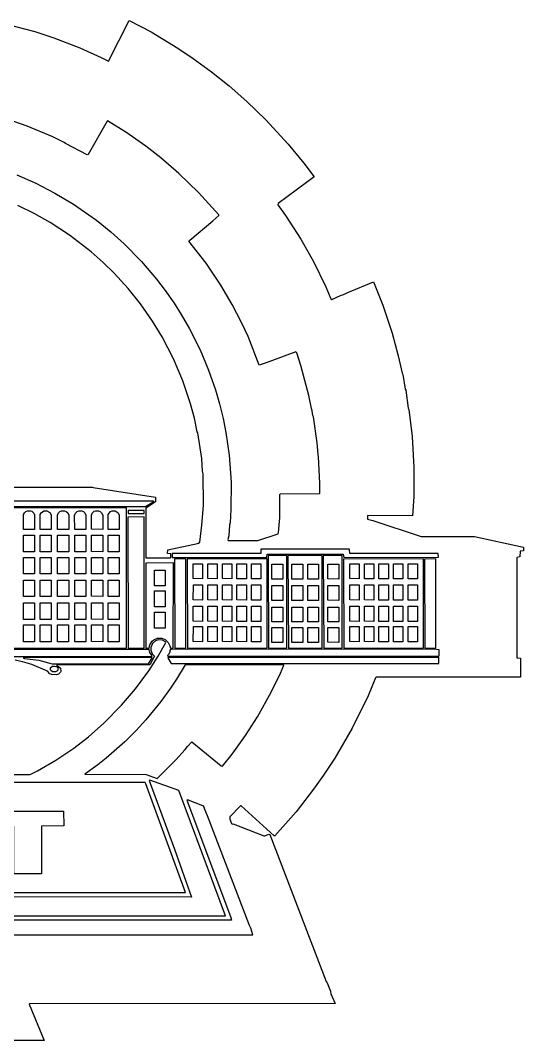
# Model space of a CAD drawing. Extents: x -73 to 20, y -113 to 55.
# Drawn here: x -17.6 to 19.9, y -112.7 to -36.6 of the extents above; entities that cross this region are included whole.
import ezdxf

# ---------------------------------------------------------------- set-up
doc = ezdxf.new("R2010")
doc.units = 0
doc.layers.add('layer1', color=2, linetype='Continuous')

msp = doc.modelspace()

# ---------------------------------------------------------------- linework, layer by layer
for points in [[(-17.879791, -48.129484), (-16.480669, -48.746744), (-15.040395, -49.487456), (-13.661848, -50.310469), (-11.954096, -51.503838), (-10.884179, -52.368002), (-9.875988, -53.273317), (-8.579742, -54.590138), (-7.468674, -55.886384), (-6.810264, -56.750548), (-6.151853, -57.697013), (-5.616894, -58.540601), (-4.999635, -59.610518), (-4.217772, -61.174243), (-3.579937, -62.676243), (-3.065554, -64.157666), (-2.756924, -65.207008), (-2.489444, -66.297501), (-2.283691, -67.326267), (-2.036787, -69.013444), (-1.89276, -71.029826), (-1.913335, -73.087359), (-1.975061, -74.074975), (-2.016212, -74.219003), (-2.077938, -75.042016), (-2.139664, -75.309495), (-2.119088, -75.391796), (0.103047, -75.391796), (1.605046, -74.897988), (1.646197, -74.795112), (1.728498, -73.704619), (1.749074, -71.955716), (1.790224, -71.914566), (4.732496, -71.89399), (4.732496, -71.112128), (4.62962, -69.136896), (4.588469, -68.972293), (4.526743, -68.10813), (4.238689, -66.153473), (4.197538, -66.071172), (4.156387, -65.721391), (4.094661, -65.536213), (3.909483, -64.569173), (3.312799, -62.347037), (3.004169, -61.400572), (2.942443, -61.318271), (0.720307, -62.141284), (0.185349, -62.305887), (-0.637665, -60.166052), (-1.110897, -59.137286), (-1.810458, -57.779314), (-2.654047, -56.339041), (-3.765115, -54.693015), (-5.040785, -53.067563), (-4.979059, -52.985262), (-3.250731, -51.544989), (-2.81865, -51.154058), (-2.81865, -51.112907), (-4.320649, -49.446305), (-5.802072, -48.006032), (-7.139469, -46.853814), (-8.250537, -45.98965), (-9.752536, -44.940308), (-11.110507, -44.09672), (-11.151658, -44.117295), (-12.571356, -46.60691), (-12.633082, -46.627485), (-14.258533, -45.783897), (-14.36141, -45.701595), (-15.204998, -45.290089), (-17.118504, -44.487651), (-18.599928, -43.973268)], [(-23.1265, -71.400182), (-12.242151, -71.400182), (-12.180425, -71.441333), (-7.5304, -72.16147), (-7.5304, -72.51125), (-8.271112, -72.963907), (-8.250537, -76.688042), (-6.439908, -76.688042), (-6.398757, -76.646891), (-6.398757, -76.379412), (-6.645661, -76.358837), (-6.625086, -76.070782), (-4.40295, -75.618125), (-4.320649, -75.59755), (-4.238347, -75.515248), (-4.073745, -74.239578), (-3.970868, -72.778729), (-3.991443, -70.412567), (-4.032594, -70.227389), (-4.09432, -69.260348), (-4.382375, -67.367418), (-4.423525, -67.285116), (-4.629279, -66.25635), (-4.917333, -65.186433), (-5.493442, -63.47868), (-6.193004, -61.832654), (-7.036592, -60.207203), (-7.756729, -59.034409), (-8.662043, -57.738163), (-9.587933, -56.585945), (-10.6167, -55.454302), (-11.439713, -54.651864), (-12.345027, -53.849426), (-13.949903, -52.614906), (-15.410751, -51.668441), (-16.583545, -51.01003), (-17.818065, -50.413346)], [(-24.793102, -92.839676), (-16.892175, -92.839676), (-16.357217, -92.572197), (-14.978669, -91.769759), (-13.641273, -90.864444), (-12.550781, -90.020856), (-11.398562, -89.012665), (-10.081741, -87.675268), (-9.032399, -86.440748), (-8.044783, -85.103352), (-7.345222, -84.01286), (-6.769113, -83.004668), (-6.789688, -82.942942), (-7.016017, -82.81949), (-7.345222, -82.798915), (-7.550975, -82.881216), (-7.756729, -83.066394), (-7.880181, -83.354449), (-7.880181, -83.560202), (-7.777304, -83.827682), (-7.612701, -84.01286), (-7.962482, -84.67127), (-14.896368, -84.67127), (-14.896368, -84.732996), (-14.772916, -84.774147), (-14.628889, -84.918174), (-14.608314, -85.144503), (-14.628889, -85.206229), (-14.772916, -85.350256), (-14.937519, -85.411982), (-15.307875, -85.391407), (-15.431327, -85.329681), (-15.595929, -85.123927), (-16.768723, -84.630119), (-17.468284, -84.424366), (-18.003243, -84.32149)], [(-25.554389, -101.645917), (-5.308264, -101.625342), (-8.250537, -93.539237), (-8.312263, -93.436361), (-24.690225, -93.436361)], [(-22.797295, -103.374245), (-2.324842, -103.374245), (-5.802072, -94.033045), (-7.962482, -93.271758), (-8.024208, -93.292333), (-6.131278, -98.41559), (-4.855607, -101.975123), (-25.01943, -101.954547)], [(-20.842638, -104.793943), (-0.267309, -104.793943), (-0.431911, -104.300135), (-0.534788, -104.094381), (-3.662238, -95.925976), (-3.867991, -95.452743), (-3.929717, -95.226414), (-4.012019, -95.164688), (-5.143662, -94.732606), (-5.205388, -94.753182), (-1.954486, -103.415396), (-1.872184, -103.70345), (-22.303487, -103.70345)]]:
    msp.add_lwpolyline(points)
for points in [[(-7.674427, -72.4701), (-7.695003, -72.449524), (-23.105925, -72.449524), (-23.147075, -72.490675), (-23.147075, -72.81988), (-23.105925, -72.861031), (-8.291687, -72.861031), (-7.674427, -72.4701)], [(-9.711385, -72.963907), (-9.73196, -72.943332), (-23.105925, -72.943332), (-23.147075, -72.984483), (-23.147075, -78.745575), (-23.085349, -78.786726), (-20.369406, -78.786726), (-20.369406, -79.115931), (-20.678036, -79.157082), (-20.678036, -79.897794), (-20.389981, -79.918369), (-20.30768, -80.206424), (-20.513433, -80.432752), (-20.492858, -80.700231), (-20.678036, -80.741382), (-20.657461, -83.416175), (-9.711385, -83.416175), (-9.711385, -72.963907)], [(-17.097928, -73.169661), (-16.8716, -73.169661), (-16.768723, -73.210811), (-16.624696, -73.354839), (-16.56297, -73.478291), (-16.56297, -74.568783), (-17.385983, -74.568783), (-17.385983, -73.457715), (-17.324257, -73.334263), (-17.22138, -73.231387), (-17.097928, -73.169661)], [(-15.863409, -73.169661), (-15.63708, -73.169661), (-15.431327, -73.293113), (-15.32845, -73.478291), (-15.32845, -74.568783), (-16.151463, -74.568783), (-16.151463, -73.457715), (-16.069162, -73.313688), (-15.863409, -73.169661)], [(-14.546588, -73.169661), (-14.320259, -73.169661), (-14.196807, -73.231387), (-14.09393, -73.334263), (-14.011629, -73.498866), (-14.011629, -74.568783), (-14.855218, -74.568783), (-14.855218, -73.498866), (-14.772916, -73.334263), (-14.67004, -73.231387), (-14.546588, -73.169661)], [(-13.270917, -73.169661), (-13.044588, -73.169661), (-12.921137, -73.231387), (-12.81826, -73.334263), (-12.735959, -73.498866), (-12.735959, -74.568783), (-13.558972, -74.568783), (-13.579547, -73.519441), (-13.517821, -73.354839), (-13.394369, -73.231387), (-13.270917, -73.169661)], [(-12.015822, -73.169661), (-11.789493, -73.169661), (-11.666041, -73.231387), (-11.563165, -73.334263), (-11.480863, -73.498866), (-11.480863, -74.568783), (-12.324452, -74.548208), (-12.324452, -73.498866), (-12.262726, -73.354839), (-12.118699, -73.210811), (-12.015822, -73.169661)], [(-10.781302, -73.169661), (-10.554974, -73.169661), (-10.328645, -73.334263), (-10.246344, -73.498866), (-10.246344, -74.568783), (-11.069357, -74.568783), (-11.069357, -73.43714), (-10.904754, -73.231387), (-10.781302, -73.169661)], [(-8.373989, -73.642893), (-8.394564, -73.622318), (-9.608508, -73.642893), (-9.587933, -83.416175), (-8.373989, -83.3956), (-8.373989, -73.642893)], [(-8.373989, -73.169661), (-8.394564, -73.149085), (-9.587933, -73.149085), (-9.587933, -73.375414), (-8.394564, -73.375414), (-8.373989, -73.169661)], [(-17.385983, -75.000865), (-16.56297, -75.000865), (-16.56297, -76.235385), (-17.385983, -76.235385), (-17.385983, -75.000865)], [(-16.151463, -75.000865), (-15.32845, -75.000865), (-15.32845, -76.235385), (-16.151463, -76.235385), (-16.151463, -75.000865)], [(-14.855218, -75.000865), (-14.011629, -75.000865), (-14.011629, -76.235385), (-14.855218, -76.235385), (-14.855218, -75.000865)], [(-13.558972, -75.000865), (-12.735959, -75.000865), (-12.735959, -76.235385), (-13.558972, -76.235385), (-13.558972, -75.000865)], [(-12.303877, -75.000865), (-11.480863, -75.000865), (-11.480863, -76.235385), (-12.324452, -76.21481), (-12.303877, -75.000865)], [(-11.069357, -75.000865), (-10.246344, -75.000865), (-10.246344, -76.235385), (-11.069357, -76.235385), (-11.069357, -75.000865)], [(6.934057, -76.050207), (6.913481, -76.029632), (0.329376, -76.029632), (0.308801, -76.358837), (-6.29588, -76.358837), (-6.29588, -76.646891), (0.761458, -76.646891), (0.802608, -76.399988), (6.460824, -76.399988), (6.501975, -76.646891), (13.579888, -76.626316), (13.559313, -76.358837), (6.954632, -76.358837), (6.934057, -76.050207)], [(-17.385983, -76.646891), (-16.56297, -76.646891), (-16.56297, -77.881411), (-17.385983, -77.881411), (-17.385983, -76.646891)], [(-16.151463, -76.646891), (-15.32845, -76.646891), (-15.32845, -77.881411), (-16.151463, -77.881411), (-16.151463, -76.646891)], [(-14.855218, -76.646891), (-14.011629, -76.646891), (-14.011629, -77.881411), (-14.855218, -77.881411), (-14.855218, -76.646891)], [(-13.558972, -76.646891), (-12.735959, -76.646891), (-12.735959, -77.881411), (-13.558972, -77.881411), (-13.558972, -76.646891)], [(-12.303877, -76.646891), (-11.480863, -76.646891), (-11.480863, -77.881411), (-12.324452, -77.860836), (-12.303877, -76.646891)], [(-11.069357, -76.646891), (-10.246344, -76.646891), (-10.246344, -77.881411), (-11.069357, -77.881411), (-11.069357, -76.646891)], [(-5.267114, -76.770343), (-5.287689, -76.749768), (-6.110702, -76.770343), (-6.090127, -83.416175), (-5.267114, -83.3956), (-5.267114, -76.770343)], [(0.782033, -76.770343), (0.761458, -76.749768), (-5.184812, -76.770343), (-5.164237, -83.416175), (0.782033, -83.3956), (0.782033, -76.770343)], [(2.263457, -76.52344), (2.242882, -76.502864), (0.864334, -76.52344), (0.88491, -83.416175), (2.263457, -83.3956), (2.263457, -76.52344)], [(4.897099, -76.52344), (4.876524, -76.502864), (2.345758, -76.52344), (2.386909, -83.416175), (4.897099, -83.3956), (4.897099, -76.52344)], [(6.399098, -76.52344), (6.378523, -76.502864), (4.9794, -76.52344), (5.020551, -83.416175), (6.357948, -83.416175), (6.399098, -83.375024), (6.399098, -76.52344)], [(12.448245, -76.770343), (12.42767, -76.749768), (6.4814, -76.770343), (6.501975, -83.416175), (12.448245, -83.3956), (12.448245, -76.770343)], [(13.374135, -76.770343), (13.35356, -76.749768), (12.530547, -76.770343), (12.551122, -83.416175), (13.374135, -83.3956), (13.374135, -76.770343)], [(-6.193004, -77.078973), (-6.213579, -77.058398), (-8.271112, -77.078973), (-8.250537, -83.416175), (-8.024208, -83.416175), (-7.962482, -83.169271), (-7.797879, -82.901792), (-7.674427, -82.798915), (-7.386373, -82.675463), (-7.077743, -82.675463), (-6.810264, -82.77834), (-6.583935, -82.984093), (-6.460483, -83.251572), (-6.419332, -83.416175), (-6.213579, -83.3956), (-6.193004, -77.078973)], [(-7.612701, -77.593357), (-6.810264, -77.593357), (-6.810264, -78.76615), (-7.612701, -78.76615), (-7.612701, -77.593357)], [(-4.732155, -77.120124), (-4.032594, -77.120124), (-4.032594, -78.251767), (-4.732155, -78.231192), (-4.732155, -77.120124)], [(-3.641663, -77.120124), (-2.942102, -77.120124), (-2.942102, -78.251767), (-3.641663, -78.231192), (-3.641663, -77.120124)], [(-2.55117, -77.120124), (-1.851609, -77.120124), (-1.851609, -78.251767), (-2.55117, -78.231192), (-2.55117, -77.120124)], [(-1.460678, -77.120124), (-0.761117, -77.120124), (-0.761117, -78.251767), (-1.460678, -78.251767), (-1.460678, -77.120124)], [(-0.370185, -77.120124), (0.329376, -77.120124), (0.329376, -78.251767), (-0.370185, -78.251767), (-0.370185, -77.120124)], [(1.152389, -77.161275), (1.954827, -77.161275), (1.954827, -78.272343), (1.152389, -78.272343), (1.152389, -77.161275)], [(2.633813, -77.161275), (3.456826, -77.161275), (3.456826, -78.272343), (2.633813, -78.272343), (2.633813, -77.161275)], [(3.827182, -77.161275), (4.62962, -77.161275), (4.62962, -78.272343), (3.827182, -78.272343), (3.827182, -77.161275)], [(5.308606, -77.161275), (6.131619, -77.161275), (6.131619, -78.272343), (5.308606, -78.251767), (5.308606, -77.161275)], [(6.954632, -77.120124), (7.654193, -77.120124), (7.654193, -78.251767), (6.954632, -78.231192), (6.954632, -77.120124)], [(8.045125, -77.120124), (8.744686, -77.120124), (8.744686, -78.251767), (8.045125, -78.251767), (8.045125, -77.120124)], [(9.135617, -77.120124), (9.835178, -77.120124), (9.835178, -78.251767), (9.135617, -78.251767), (9.135617, -77.120124)], [(10.22611, -77.120124), (10.925671, -77.120124), (10.925671, -78.251767), (10.22611, -78.251767), (10.22611, -77.120124)], [(11.316602, -77.120124), (12.016163, -77.120124), (12.016163, -78.251767), (11.316602, -78.251767), (11.316602, -77.120124)], [(-17.385983, -78.334069), (-16.56297, -78.334069), (-16.56297, -79.568588), (-17.385983, -79.568588), (-17.385983, -78.334069)], [(-16.151463, -78.334069), (-15.32845, -78.334069), (-15.32845, -79.568588), (-16.151463, -79.568588), (-16.151463, -78.334069)], [(-14.855218, -78.334069), (-14.011629, -78.334069), (-14.011629, -79.568588), (-14.855218, -79.568588), (-14.855218, -78.334069)], [(-13.558972, -78.334069), (-12.735959, -78.334069), (-12.735959, -79.568588), (-13.558972, -79.568588), (-13.558972, -78.334069)], [(-12.303877, -78.334069), (-11.480863, -78.334069), (-11.480863, -79.568588), (-12.324452, -79.548013), (-12.303877, -78.334069)], [(-11.069357, -78.334069), (-10.246344, -78.334069), (-10.246344, -79.568588), (-11.069357, -79.568588), (-11.069357, -78.334069)], [(-4.71158, -78.704424), (-4.032594, -78.704424), (-4.032594, -79.836068), (-4.732155, -79.815492), (-4.71158, -78.704424)], [(-3.641663, -78.704424), (-2.942102, -78.704424), (-2.942102, -79.836068), (-3.641663, -79.815492), (-3.641663, -78.704424)], [(-2.55117, -78.704424), (-1.851609, -78.704424), (-1.851609, -79.836068), (-2.55117, -79.815492), (-2.55117, -78.704424)], [(-1.460678, -78.704424), (-0.761117, -78.704424), (-0.761117, -79.836068), (-1.460678, -79.815492), (-1.460678, -78.704424)], [(-0.370185, -78.704424), (0.329376, -78.704424), (0.329376, -79.836068), (-0.370185, -79.836068), (-0.370185, -78.704424)], [(1.152389, -78.745575), (1.954827, -78.745575), (1.954827, -79.856643), (1.152389, -79.856643), (1.152389, -78.745575)], [(2.633813, -78.745575), (3.456826, -78.745575), (3.456826, -79.856643), (2.633813, -79.856643), (2.633813, -78.745575)], [(3.827182, -78.745575), (4.62962, -78.745575), (4.62962, -79.856643), (3.827182, -79.856643), (3.827182, -78.745575)], [(5.329181, -78.745575), (6.131619, -78.745575), (6.131619, -79.856643), (5.308606, -79.836068), (5.329181, -78.745575)], [(6.954632, -78.704424), (7.654193, -78.704424), (7.654193, -79.836068), (6.954632, -79.815492), (6.954632, -78.704424)], [(8.045125, -78.704424), (8.744686, -78.704424), (8.744686, -79.836068), (8.045125, -79.815492), (8.045125, -78.704424)], [(9.135617, -78.704424), (9.835178, -78.704424), (9.835178, -79.836068), (9.135617, -79.836068), (9.135617, -78.704424)], [(10.22611, -78.704424), (10.925671, -78.704424), (10.925671, -79.836068), (10.22611, -79.836068), (10.22611, -78.704424)], [(11.316602, -78.704424), (12.016163, -78.704424), (12.016163, -79.836068), (11.316602, -79.836068), (11.316602, -78.704424)], [(-7.612701, -79.136506), (-6.810264, -79.136506), (-6.810264, -80.329876), (-7.612701, -80.329876), (-7.612701, -79.136506)], [(-17.385983, -80.041821), (-16.56297, -80.041821), (-16.56297, -81.276341), (-17.385983, -81.276341), (-17.385983, -80.041821)], [(-16.151463, -80.041821), (-15.32845, -80.041821), (-15.32845, -81.276341), (-16.151463, -81.276341), (-16.151463, -80.041821)], [(-14.855218, -80.041821), (-14.011629, -80.041821), (-14.011629, -81.276341), (-14.855218, -81.276341), (-14.855218, -80.041821)], [(-13.558972, -80.041821), (-12.735959, -80.041821), (-12.735959, -81.276341), (-13.558972, -81.276341), (-13.558972, -80.041821)], [(-12.303877, -80.041821), (-11.480863, -80.041821), (-11.480863, -81.276341), (-12.324452, -81.255765), (-12.303877, -80.041821)], [(-11.069357, -80.041821), (-10.246344, -80.041821), (-10.246344, -81.276341), (-11.069357, -81.276341), (-11.069357, -80.041821)], [(-4.732155, -80.288725), (-4.032594, -80.288725), (-4.032594, -81.420368), (-4.732155, -81.399793), (-4.732155, -80.288725)], [(-3.641663, -80.288725), (-2.942102, -80.288725), (-2.942102, -81.420368), (-3.641663, -81.399793), (-3.641663, -80.288725)], [(-2.55117, -80.288725), (-1.851609, -80.288725), (-1.851609, -81.420368), (-2.55117, -81.399793), (-2.55117, -80.288725)], [(-1.460678, -80.288725), (-0.761117, -80.288725), (-0.761117, -81.420368), (-1.460678, -81.420368), (-1.460678, -80.288725)], [(-0.370185, -80.288725), (0.329376, -80.288725), (0.329376, -81.420368), (-0.370185, -81.420368), (-0.370185, -80.288725)], [(1.152389, -80.350451), (1.954827, -80.350451), (1.954827, -81.461519), (1.152389, -81.461519), (1.152389, -80.350451)], [(2.633813, -80.350451), (3.456826, -80.350451), (3.456826, -81.461519), (2.633813, -81.440943), (2.633813, -80.350451)], [(3.827182, -80.350451), (4.62962, -80.350451), (4.62962, -81.461519), (3.827182, -81.461519), (3.827182, -80.350451)], [(5.329181, -80.350451), (6.131619, -80.350451), (6.131619, -81.461519), (5.308606, -81.440943), (5.329181, -80.350451)], [(6.954632, -80.288725), (7.654193, -80.288725), (7.654193, -81.420368), (6.954632, -81.399793), (6.954632, -80.288725)], [(8.045125, -80.288725), (8.744686, -80.288725), (8.744686, -81.420368), (8.045125, -81.399793), (8.045125, -80.288725)], [(9.135617, -80.288725), (9.835178, -80.288725), (9.835178, -81.420368), (9.135617, -81.420368), (9.135617, -80.288725)], [(10.22611, -80.288725), (10.925671, -80.288725), (10.925671, -81.420368), (10.22611, -81.420368), (10.22611, -80.288725)], [(11.316602, -80.288725), (12.016163, -80.288725), (12.016163, -81.420368), (11.316602, -81.420368), (11.316602, -80.288725)], [(-7.612701, -80.720807), (-6.810264, -80.720807), (-6.810264, -81.914176), (-7.612701, -81.914176), (-7.612701, -80.720807)], [(-17.385983, -81.687847), (-16.56297, -81.687847), (-16.56297, -82.942942), (-17.385983, -82.942942), (-17.385983, -81.687847)], [(-16.151463, -81.687847), (-15.32845, -81.687847), (-15.32845, -82.942942), (-16.151463, -82.942942), (-16.151463, -81.687847)], [(-14.855218, -81.687847), (-14.032204, -81.687847), (-14.032204, -82.942942), (-14.855218, -82.942942), (-14.855218, -81.687847)], [(-13.558972, -81.687847), (-12.735959, -81.687847), (-12.735959, -82.942942), (-13.558972, -82.942942), (-13.558972, -81.687847)], [(-12.303877, -81.687847), (-11.480863, -81.687847), (-11.480863, -82.942942), (-12.324452, -82.922367), (-12.303877, -81.687847)], [(-11.069357, -81.687847), (-10.246344, -81.687847), (-10.246344, -82.942942), (-11.069357, -82.942942), (-11.069357, -81.687847)], [(-4.71158, -81.811299), (-4.032594, -81.811299), (-4.032594, -82.942942), (-4.732155, -82.922367), (-4.71158, -81.811299)], [(-3.641663, -81.811299), (-2.942102, -81.811299), (-2.942102, -82.942942), (-3.641663, -82.922367), (-3.641663, -81.811299)], [(-2.55117, -81.811299), (-1.851609, -81.811299), (-1.851609, -82.942942), (-2.55117, -82.922367), (-2.55117, -81.811299)], [(-1.460678, -81.811299), (-0.761117, -81.811299), (-0.761117, -82.942942), (-1.460678, -82.922367), (-1.460678, -81.811299)], [(-0.370185, -81.811299), (0.329376, -81.811299), (0.329376, -82.942942), (-0.370185, -82.942942), (-0.370185, -81.811299)], [(1.152389, -81.873025), (1.954827, -81.873025), (1.954827, -82.984093), (1.152389, -82.984093), (1.152389, -81.873025)], [(2.633813, -81.873025), (3.456826, -81.873025), (3.456826, -82.984093), (2.633813, -82.984093), (2.633813, -81.873025)], [(3.827182, -81.873025), (4.62962, -81.873025), (4.62962, -82.984093), (3.827182, -82.984093), (3.827182, -81.873025)], [(5.329181, -81.873025), (6.131619, -81.873025), (6.131619, -82.984093), (5.308606, -82.963518), (5.329181, -81.873025)], [(6.954632, -81.811299), (7.654193, -81.811299), (7.654193, -82.942942), (6.954632, -82.922367), (6.954632, -81.811299)], [(8.045125, -81.811299), (8.744686, -81.811299), (8.744686, -82.942942), (8.045125, -82.922367), (8.045125, -81.811299)], [(9.135617, -81.811299), (9.835178, -81.811299), (9.835178, -82.942942), (9.135617, -82.942942), (9.135617, -81.811299)], [(10.22611, -81.811299), (10.925671, -81.811299), (10.925671, -82.942942), (10.22611, -82.942942), (10.22611, -81.811299)], [(11.316602, -81.811299), (12.016163, -81.811299), (12.016163, -82.942942), (11.316602, -82.942942), (11.316602, -81.811299)], [(-8.003633, -83.539627), (-8.024208, -83.519052), (-20.657461, -83.519052), (-20.657461, -83.724805), (-20.431132, -83.724805), (-20.431132, -83.992284), (-20.389981, -84.033435), (-7.818455, -84.033435), (-7.797879, -83.992284), (-7.962482, -83.74538), (-8.003633, -83.539627)], [(-5.184812, -83.519052), (-5.205388, -83.498476), (-6.419332, -83.519052), (-6.460483, -83.580778), (-6.481058, -83.724805), (-6.56336, -83.889408), (-6.645661, -83.971709), (-6.625086, -84.01286), (13.621039, -83.992284), (13.621039, -83.539627), (13.230108, -83.498476), (-5.184812, -83.519052)], [(-7.797879, -84.136312), (-7.818455, -84.115736), (-17.427134, -84.136312), (-17.303682, -84.177462), (-16.25434, -84.32149), (-15.246149, -84.588969), (-8.065359, -84.588969), (-7.797879, -84.136312)], [(-6.583935, -84.115736), (-6.60451, -84.095161), (-6.625086, -84.136312), (-6.378182, -84.568393), (13.600464, -84.568393), (13.600464, -84.115736), (-6.583935, -84.115736)], [(-15.081546, -84.794722), (-15.102121, -84.774147), (-15.225573, -84.794722), (-15.390176, -84.918174), (-15.390176, -85.000475), (-15.32845, -85.082777), (-15.204998, -85.144503), (-14.978669, -85.144503), (-14.875793, -85.103352), (-14.793492, -85.021051), (-14.793492, -84.918174), (-14.896368, -84.815297), (-15.081546, -84.794722)], [(2.037128, -84.691845), (2.016553, -84.67127), (-5.32884, -84.67127), (-5.966675, -85.720612), (-6.419332, -86.399598), (-7.139469, -87.387214), (-8.271112, -88.765761), (-8.991249, -89.547623), (-9.834837, -90.391212), (-11.233959, -91.625732), (-11.851219, -92.11954), (-12.81826, -92.819101), (-8.229961, -92.839676), (-7.406948, -93.127731), (-6.028401, -91.749184), (-5.32884, -90.967321), (-5.164237, -90.740992), (-4.835032, -90.411787), (-2.633472, -92.201841), (-2.55117, -92.222416), (-1.831034, -91.317102), (-0.822843, -89.917979), (0.061897, -88.539432), (1.090663, -86.708228), (1.790224, -85.28853), (2.037128, -84.691845)], [(-19.752146, -95.576195), (-14.40256, -95.576195), (-14.381985, -96.666687), (-16.048587, -96.687263), (-16.048587, -100.246795), (-18.10612, -100.246795), (-18.10612, -96.687263), (-19.793297, -96.666687), (-19.793297, -95.59677), (-19.752146, -95.576195)]]:
    msp.add_lwpolyline(points, close=True)
at = {"layer": 'layer1'}
msp.add_lwpolyline([(-18.658088, -36.880162), (-16.541513, -37.43838), (-15.12271, -37.903561), (-13.192207, -38.647851), (-11.587332, -39.368882), (-11.052373, -39.647991), (-9.494015, -36.601053), (-7.865881, -37.461639), (-5.865601, -38.67111), (-4.725906, -39.43866), (-3.353621, -40.4388), (-2.051113, -41.485458), (-0.725347, -42.648411), (0.693457, -44.020696), (2.36811, -45.834903), (3.531063, -47.253707), (4.298612, -48.277106), (1.623819, -50.254126), (1.577301, -50.347163), (2.158778, -51.137971), (3.298472, -52.90566), (4.252094, -54.580313), (5.182457, -56.464298), (5.554602, -57.371401), (5.624379, -57.41792), (6.322151, -57.092293), (6.438447, -57.069034), (6.810592, -56.882961), (8.717835, -56.092153), (9.415607, -57.836583), (10.113379, -59.929899), (10.578561, -61.604552), (10.85767, -62.90706), (10.904188, -63.000096), (11.09026, -64.093272), (11.136778, -64.186309), (11.322851, -65.512075), (11.369369, -65.628371), (11.60196, -67.628651), (11.741514, -69.931298), (11.741514, -72.117651), (11.648478, -73.559713), (8.275913, -73.513195), (8.275913, -73.792304), (8.671317, -73.88534), (12.276473, -75.094812), (16.253774, -75.094812), (19.928706, -75.88562), (19.928706, -76.164729), (19.672857, -76.187988), (19.649598, -76.606651), (19.417007, -76.653169), (19.417007, -84.142589), (19.696116, -84.165848), (19.696116, -85.584652), (8.927167, -85.584652), (8.880649, -85.63117), (8.322431, -86.980196), (7.136219, -89.37588), (5.833711, -91.60875), (4.996384, -92.887999), (4.252094, -93.934657), (2.949586, -95.60931), (1.36797, -97.423517), (1.321452, -97.423517), (-1.14401, -95.167388), (-1.190528, -95.167388), (-2.004595, -96.004714), (-1.981336, -96.167528), (-1.865041, -96.493155), (-1.818523, -96.539673), (-1.748746, -96.516414), (0.553902, -97.423517), (0.623679, -97.423517), (0.926047, -97.283963), (0.995825, -97.307222), (5.205716, -108.285502), (5.275493, -108.378539), (5.508084, -108.983274), (5.554602, -109.192606), (5.85697, -109.913637), (-16.936917, -109.936896), (-16.960176, -109.960155), (-15.843741, -112.681466), (-38.079411, -112.681466)], dxfattribs=at)

doc.saveas('drawing.dxf')
